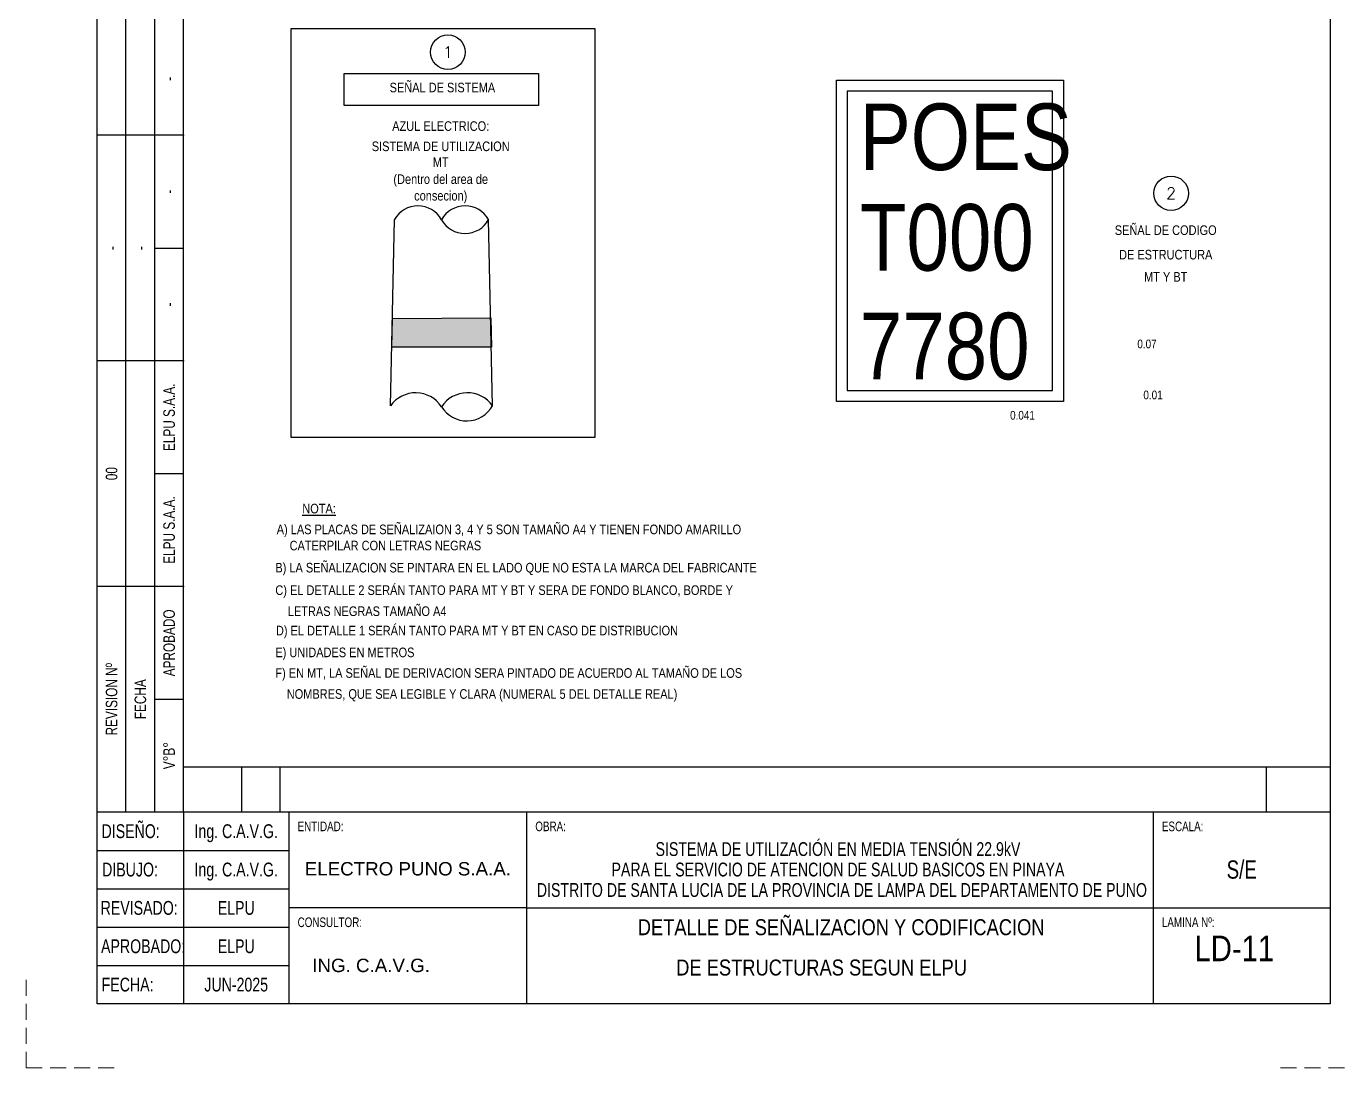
# Model space of a CAD drawing. Header units: millimetres. Extents: x 1804 to 3757, y 2643 to 7323.
# Drawn here: x 3274.2 to 3480, y 2642.5 to 2805.4 of the extents above; entities that cross this region are included whole.
import ezdxf
from ezdxf.enums import TextEntityAlignment as Align

# ---------------------------------------------------------------- set-up
doc = ezdxf.new("R2010")
doc.units = ezdxf.units.MM
doc.linetypes.add('DASHED', pattern=[0.75, 0.5, -0.25])
for name, color, linetype in [('_Cajetin Linea 1', 5, 'Continuous'), ('_Cajetin Linea 2', 2, 'Continuous'), ('_Texto 1', 7, 'Continuous'), ('_Texto 2', 7, 'Continuous'), ('_Texto 3', 4, 'Continuous'), ('_Texto 4', 7, 'Continuous'), ('_Texto 6', 7, 'Continuous'), ('CAJETIN_T-1', 104, 'Continuous'), ('LOGO', 5, 'Continuous')]:
    doc.layers.add(name, color=color, linetype=linetype)
for name, color, linetype, lineweight in [('_Cajetin Linea 3', 5, 'Continuous', 30), ('_Cajetin Linea 4', 3, 'DASHED', 0), ('POSTE', 7, 'Continuous', 13)]:
    doc.layers.add(name, color=color, linetype=linetype, lineweight=lineweight)
doc.styles.add('Disylays_86', font='swisscl.ttf', dxfattribs={"height": 2.2})
doc.styles.add('N-1', font='ROMANS')
doc.styles.add('Swis721 Cn BT', font='swissc.ttf')
doc.styles.add('TEXTO1', font='arial.ttf')

# ---------------------------------------------------------------- blocks, each defined once
blk = doc.blocks.new('NUM')
blk.add_circle((0, 0), 3)
at = {"color": 3, "style": 'N-1'}
blk.add_attdef('NUM', text='', height=2, dxfattribs=at).set_placement((0, 0), align=Align.MIDDLE)
blk = doc.blocks.new('CAJETIN ARMADO')
at = {"layer": '_Cajetin Linea 1', "ltscale": 5}
for p, q in [((1569.36, 5536.82), (1389.95, 5536.82)), ((1399.05, 5536.82), (1399.05, 5529.78)), ((1405.05, 5536.82), (1405.05, 5529.78)), ((1559.36, 5536.82), (1559.36, 5529.78))]:
    blk.add_line(p, q, dxfattribs=at)
at = {"layer": '_Cajetin Linea 1'}
for p in [(1376.45, 5529.82), (1389.95, 5529.82)]:
    blk.add_line(p, (1569.36, 5529.82), dxfattribs=at)
at = {"layer": '_Cajetin Linea 1', "color": 5}
for p, q in [((1389.95, 5529.82), (1389.95, 5499.82)), ((1406.45, 5529.82), (1406.45, 5499.82)), ((1443.64, 5529.82), (1443.64, 5499.82)), ((1541.67, 5529.82), (1541.67, 5499.82)), ((1376.45, 5523.82), (1406.45, 5523.82)), ((1376.45, 5517.82), (1406.45, 5517.82)), ((1443.64, 5514.82), (1406.45, 5514.82)), ((1443.64, 5514.82), (1569.36, 5514.82)), ((1376.45, 5511.82), (1406.45, 5511.82)), ((1376.45, 5505.82), (1406.45, 5505.82))]:
    blk.add_line(p, q, dxfattribs=at)
at = {"layer": '_Cajetin Linea 2', "color": 3}
for points in [[(1380.95, 5529.82), (1380.95, 5776.82)], [(1385.45, 5529.82), (1385.45, 5776.82)], [(1389.95, 5529.82), (1389.95, 5776.82)], [(1389.95, 5635.68), (1376.45, 5635.68)], [(1385.45, 5618.03), (1389.95, 5618.03)], [(1389.95, 5600.39), (1376.45, 5600.39)], [(1385.45, 5582.75), (1389.95, 5582.75)], [(1389.95, 5565.11), (1376.45, 5565.11)], [(1385.45, 5547.46), (1389.95, 5547.46)]]:
    blk.add_lwpolyline(points, dxfattribs=at)
at = {"layer": '_Cajetin Linea 2', "color": 2}
blk.add_point((1389.95, 5600.39), dxfattribs=at)
at = {"layer": '_Cajetin Linea 2', "color": 3}
blk.add_point((1380.95, 5565.11), dxfattribs=at)
at = {"layer": '_Cajetin Linea 2'}
for p in [(1385.45, 5565.11), (1389.95, 5565.11)]:
    blk.add_point(p, dxfattribs=at)
at = {"layer": '_Cajetin Linea 3', "ltscale": 0.1}
blk.add_lwpolyline([(1569.36, 5499.82), (1376.45, 5499.82), (1376.45, 5776.82), (1569.36, 5776.82)], close=True, dxfattribs=at)
at = {"layer": '_Cajetin Linea 4', "ltscale": 5}
for p, q in [((1365.36, 5489.82), (1365.36, 5504.82)), ((1365.36, 5489.82), (1380.36, 5489.82)), ((1575.36, 5489.82), (1560.36, 5489.82))]:
    blk.add_line(p, q, dxfattribs=at)
at = {"layer": 'CAJETIN_T-1', "color": 2}
blk.add_point((1389.95, 5635.68), dxfattribs=at)
at = {"layer": '_Texto 1', "style": 'Disylays_86'}
for s, p in [('-', (1387.7, 5644.5)), ('-', (1387.7, 5626.86)), ('-', (1378.7, 5618.03)), ('-', (1383.2, 5618.03)), ('-', (1387.7, 5609.21)), ('ELPU S.A.A.', (1387.7, 5591.57)), ('00', (1378.7, 5582.75)), ('ELPU S.A.A.', (1387.7, 5573.93)), ('APROBADO', (1387.7, 5556.28)), ('REVISION Nº', (1378.7, 5547.46)), ('FECHA', (1383.2, 5547.46)), ('V%%DB%%D', (1387.7, 5538.64))]:
    blk.add_text(s, height=1.8, rotation=90, dxfattribs=at).set_placement(p, align=Align.MIDDLE_CENTER)
for s, p in [('DISEÑO:', (1381.69, 5526.82)), ('SISTEMA DE UTILIZACIÓN EN MEDIA TENSIÓN 22.9kV ', (1492.66, 5524.02)), ('DIBUJO:', (1381.59, 5520.82)), ('PARA EL SERVICIO DE ATENCION DE SALUD BASICOS EN PINAYA ', (1492.66, 5520.82)), (' DISTRITO DE SANTA LUCIA DE LA PROVINCIA DE LAMPA DEL DEPARTAMENTO DE PUNO', (1492.66, 5517.62)), ('REVISADO:  ', (1383.64, 5514.82)), ('APROBADO:', (1383.64, 5508.82)), ('FECHA:', (1381.21, 5502.82))]:
    blk.add_text(s, height=2.16, dxfattribs=at).set_placement(p, align=Align.MIDDLE_CENTER)
at = {"layer": '_Texto 2', "style": 'Disylays_86'}
for s, p in [('ENTIDAD:', (1407.81, 5526.82)), ('OBRA:', (1445, 5526.82)), ('ESCALA:', (1543.03, 5526.82)), ('CONSULTOR:', (1407.81, 5511.82)), ('LAMINA Nº:', (1543.03, 5511.82))]:
    blk.add_text(s, height=1.5, dxfattribs=at).set_placement(p)
at = {"layer": '_Texto 3', "style": 'Disylays_86'}
for s, p in [('Ing. C.A.V.G.', (1398.2, 5526.82)), ('Ing. C.A.V.G.', (1398.2, 5520.82)), ('ELPU', (1398.2, 5514.82)), ('ELPU', (1398.2, 5508.82)), ('JUN-2025', (1398.2, 5502.82))]:
    blk.add_text(s, height=2.16, dxfattribs=at).set_placement(p, align=Align.MIDDLE_CENTER)
at = {"layer": '_Texto 4', "ltscale": 2, "style": 'TEXTO1'}
for s, p in [('ELECTRO PUNO S.A.A.', (1408.92, 5519.89)), ('ING. C.A.V.G.', (1410.1, 5504.77))]:
    blk.add_text(s, height=2.1, dxfattribs=at).set_placement(p)
at = {"layer": '_Texto 6', "style": 'Disylays_86'}
blk.add_text('S/E', height=2.851, dxfattribs=at).set_placement((1555.52, 5520.82), align=Align.MIDDLE_CENTER)

msp = doc.modelspace()

# ---------------------------------------------------------------- hatches: boundary and pattern name
at = {"layer": 'LOGO'}
h = msp.add_hatch(color=1, dxfattribs=at)
h.dxf.hatch_style = 1
h.set_gradient(color1=(255, 0, 0), color2=(255, 0, 0), tint=1)
h.paths.add_polyline_path([(3346.82, 2759.84), (3331.427, 2759.709), (3331.332, 2755.244), (3346.921, 2755.244)])

# ---------------------------------------------------------------- linework, layer by layer
at = {"color": 7}
for p, q in [((3331.136, 2746.05), (3331.757, 2775.173)), ((3347.117, 2746.069), (3346.496, 2775.173))]:
    msp.add_line(p, q, dxfattribs=at)
at = {"color": 12}
for points in [[(3315.593, 2805.053), (3363.129, 2805.053), (3363.129, 2741.093), (3315.593, 2741.093)], [(3323.909, 2798.043), (3354.29, 2798.043), (3354.29, 2793.02), (3323.909, 2793.02)]]:
    msp.add_lwpolyline(points, close=True, dxfattribs=at)
for points in [[(3400.894, 2746.748), (3400.894, 2796.983), (3436.414, 2796.983), (3436.414, 2746.748)], [(3434.723, 2795.291), (3402.586, 2795.291), (3402.586, 2748.439), (3434.723, 2748.439)]]:
    msp.add_lwpolyline(points, close=True)
at = {"color": 7, "lineweight": 25}
for centre, radius, start, end in [((3335.439, 2773.105), 4.223, 29.23697, 150.6759), ((3342.811, 2773.101), 4.227, 29.3549, 150.73407), ((3342.808, 2777.246), 4.23, 209.42406, 330.66491), ((3335.083, 2743.236), 4.847, 33.47291, 144.5184), ((3343.177, 2743.225), 4.859, 35.81926, 146.46305), ((3343.075, 2748.322), 4.627, 211.41991, 330.8624)]:
    msp.add_arc(centre, radius, start, end, dxfattribs=at)
at = {"layer": 'LOGO', "color": 1}
for points in [[(3331.332, 2755.244), (3331.427, 2759.709), (3346.82, 2759.84), (3346.921, 2755.244)], [(3346.921, 2755.244), (3331.332, 2755.244)]]:
    msp.add_lwpolyline(points, dxfattribs=at)

# ---------------------------------------------------------------- block references
at = {"color": 7, "lineweight": 25}
ref = msp.add_blockref('NUM', (3340.122, 2801.372), dxfattribs=dict(at, xscale=0.9020867284286331, yscale=0.9020867284286331, zscale=0.9020867284286331))
ref.add_attrib('NUM', '1', dxfattribs={"color": 6, "height": 1.804, "style": 'N-1'}).set_placement((3340.122, 2801.372), align=Align.MIDDLE)
ref = msp.add_blockref('NUM', (3453.269, 2779.294), dxfattribs=dict(at, xscale=0.9020867284286331, yscale=0.9020867284286331, zscale=0.9020867284286331))
ref.add_attrib('NUM', '2', dxfattribs={"color": 6, "height": 1.804, "style": 'N-1'}).set_placement((3453.269, 2779.294), align=Align.MIDDLE)
at = {"layer": 'POSTE', "lineweight": 25}
msp.add_blockref('CAJETIN ARMADO', (1908.798, -2847.311), dxfattribs=at)

# ---------------------------------------------------------------- texts
at = {"style": 'Swis721 Cn BT'}
for s, height, p in [('SEÑAL DE SISTEMA', 1.5, (3339.261, 2795.842)), ('SEÑAL DE CODIGO', 1.5, (3452.425, 2773.527)), ('DE ESTRUCTURA', 1.5, (3452.425, 2769.7)), ('MT Y BT', 1.5, (3452.425, 2766.229)), ('LD-11', 4, (3463.164, 2661.172))]:
    msp.add_text(s, height=height, dxfattribs=at).set_placement(p, align=Align.MIDDLE_CENTER)
at = {"lineweight": 25, "style": 'Swis721 Cn BT'}
for s, p in [('AZUL ELECTRICO:', (3338.996, 2789.811)), ('SISTEMA DE UTILIZACION', (3338.996, 2786.647)), ('MT', (3338.996, 2784.184)), ('(Dentro del area de', (3338.996, 2781.511)), ('consecion)', (3338.996, 2778.916))]:
    msp.add_text(s, height=1.5, dxfattribs=at).set_placement(p, align=Align.MIDDLE_CENTER)
msp.add_text('%%UNOTA:', height=1.5, dxfattribs=at).set_placement((3319.965, 2729.225), align=Align.CENTER)
for s, p in [('A) LAS PLACAS DE SEÑALIZAION 3, 4 Y 5 SON TAMAÑO A4 Y TIENEN FONDO AMARILLO ', (3313.338, 2725.97)), ('CATERPILAR CON LETRAS NEGRAS', (3315.356, 2723.441)), ('B) LA SEÑALIZACION SE PINTARA EN EL LADO QUE NO ESTA LA MARCA DEL FABRICANTE ', (3313.124, 2719.982)), ('C) EL DETALLE 2 SERÁN TANTO PARA MT Y BT Y SERA DE FONDO BLANCO, BORDE Y ', (3313.124, 2716.463)), ('LETRAS NEGRAS TAMAÑO A4', (3315.077, 2713.168)), ('D) EL DETALLE 1 SERÁN TANTO PARA MT Y BT EN CASO DE DISTRIBUCION', (3313.216, 2710.139)), ('E) UNIDADES EN METROS ', (3313.124, 2706.727)), ('F) EN MT, LA SEÑAL DE DERIVACION SERA PINTADO DE ACUERDO AL TAMAÑO DE LOS ', (3313.124, 2703.505)), ('NOMBRES, QUE SEA LEGIBLE Y CLARA (NUMERAL 5 DEL DETALLE REAL)', (3314.909, 2700.219))]:
    msp.add_text(s, height=1.5, dxfattribs=at).set_placement(p)
at = {"lineweight": 9, "style": 'Swis721 Cn BT'}
for s, p in [('DETALLE DE SEÑALIZACION Y CODIFICACION', (3369.825, 2663.237)), ('DE ESTRUCTURAS SEGUN ELPU', (3375.839, 2656.931))]:
    msp.add_text(s, height=2.5, dxfattribs=at).set_placement(p)
at = {"char_height": 10.4191, "width": 114.28047, "attachment_point": 1, "style": 'Swis721 Cn BT'}
for s, insert in [('{\\fSwis721 BlkCn BT|b0|i0|c0|p34;POES}', (3404.577, 2793.343)), ('{\\fSwis721 BlkCn BT|b0|i0|c0|p34;T000}', (3404.577, 2777.613)), ('{\\fSwis721 BlkCn BT|b0|i0|c0|p34;7780}', (3404.577, 2760.61))]:
    msp.add_mtext(s, dxfattribs=dict(at, insert=insert))
at = {"color": 4, "lineweight": 25, "char_height": 1.35313, "attachment_point": 5, "style": 'Swis721 Cn BT'}
for s, insert in [('\\A1;{\\C256;0.07}', (3449.498, 2755.721)), ('\\A1;{\\C256;0.01}', (3450.442, 2747.743)), ('\\A1;{\\C256;0.041}', (3430.018, 2744.561))]:
    msp.add_mtext(s, dxfattribs=dict(at, insert=insert))

doc.saveas('drawing.dxf')
